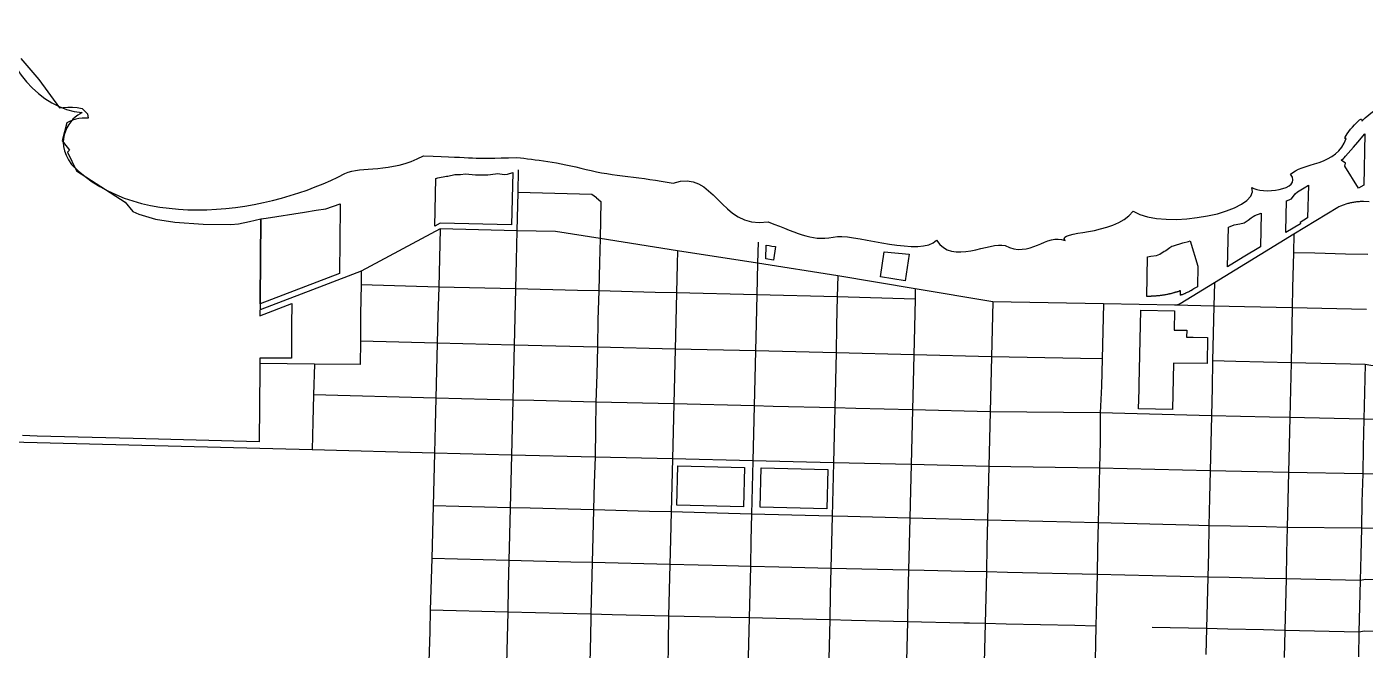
# Model space of a CAD drawing. Extents: x 1 to 394, y 101 to 384.
# Drawn here: x 111.7 to 165.5, y 263.8 to 288.8 of the extents above; entities that cross this region are included whole.
import ezdxf

# ---------------------------------------------------------------- set-up
doc = ezdxf.new("R2010")
doc.units = 0
doc.layers.get('0').update_dxf_attribs({"linetype": 'CONTINUOUS'})

msp = doc.modelspace()

# ---------------------------------------------------------------- linework, layer by layer
at = {"color": 3}
for points in [[(111.486198, 287.543256), (112.20646, 286.704315), (113.0454, 285.558444), (113.180453, 285.578904), (113.372792, 285.595279), (113.565141, 285.595279), (113.75748, 285.574819), (113.945733, 285.542079), (114.170811, 285.316997), (114.187154, 285.149209), (114.084798, 285.153295), (113.953841, 285.149209), (113.822885, 285.132834), (113.696024, 285.104192), (113.569154, 285.067356), (113.446389, 285.018253), (113.331797, 284.960956), (113.143544, 284.236602), (113.204937, 284.171124), (113.446389, 283.864194), (113.356396, 283.786437), (113.720623, 283.037526), (115.676781, 281.777062), (115.979627, 281.396471), (116.233347, 281.285975), (116.896324, 281.08954), (117.677967, 280.966776), (118.815656, 280.884954), (119.91651, 280.872696), (120.223441, 280.901297), (120.673597, 280.999462), (121.119677, 281.097628)], [(164.650442, 283.221651), (164.674957, 283.344425), (164.503079, 283.463104), (164.597158, 283.532679), (164.617588, 283.549053), (164.674894, 283.614532), (164.990008, 283.978755), (165.170078, 284.187467), (165.452452, 284.514859), (165.407403, 282.460478), (165.19869, 282.333608), (164.650316, 283.221662)], [(128.105327, 280.807134), (128.154462, 282.722381), (128.236284, 282.746896), (128.584147, 282.816461), (128.637368, 282.816461), (128.915646, 282.877853), (129.005639, 282.890111), (129.140692, 282.88592), (129.341213, 282.906349), (129.746362, 282.869472), (130.155607, 282.865281), (130.233342, 282.869472), (130.54437, 282.910435), (130.642535, 282.922693), (130.896266, 282.881729), (131.031309, 282.893987), (131.235926, 282.959465), (131.182705, 280.855976), (128.330311, 280.92554), (128.105223, 280.806862)], [(162.857969, 280.958552), (162.86216, 280.905331), (162.281048, 280.549296), (162.281048, 280.606603), (162.309648, 281.822038), (162.407814, 281.871173), (162.489635, 281.908051), (162.498017, 281.912241), (162.657616, 282.112773), (162.74761, 282.186423), (163.009523, 282.341936), (163.181401, 282.452432), (163.1528, 281.138769), (162.858148, 280.958698)], [(121.119615, 281.097701), (121.332414, 281.134578), (122.883434, 281.376031), (123.349964, 281.445595), (123.734652, 281.498816), (124.315775, 281.703433), (124.315775, 281.580659), (124.287174, 278.908325), (121.09511, 277.684697), (121.09511, 277.844307), (121.119625, 281.097764), (121.095099, 277.844244), (121.095099, 277.684634), (121.090909, 277.205825), (122.367737, 277.696912), (122.359356, 276.829329), (122.359356, 276.448738), (122.350974, 275.499302), (121.712555, 275.503492), (121.078232, 275.511873), (121.078232, 275.065793), (121.057803, 272.14792), (116.003691, 272.278877), (112.140468, 272.377042), (111.559356, 272.393386)], [(160.570313, 279.55896), (159.936, 279.174272), (159.972878, 280.766213), (160.046528, 280.7989), (160.202042, 280.868464), (160.42713, 280.905341), (160.603094, 280.946305), (160.762704, 281.052704), (160.889564, 281.146784), (160.963214, 281.195918), (161.032779, 281.232796), (161.28651, 281.330961), (161.253823, 279.980473), (160.570386, 279.55896)], [(141.417894, 280.045951), (141.536583, 280.025522), (141.642982, 280.009178), (141.790304, 279.992835), (141.704396, 279.444451), (141.405657, 279.493586), (141.417915, 280.046056)], [(158.04531, 278.032497), (158.049501, 278.212557), (158.024986, 278.204176), (157.984023, 278.187832), (157.963593, 278.183642), (157.939078, 278.175261), (157.918649, 278.166879), (157.89822, 278.162689), (157.877791, 278.154307), (157.853275, 278.150117), (157.832846, 278.141736), (157.812417, 278.137545), (157.787902, 278.129164), (157.767473, 278.124973), (157.747043, 278.116592), (157.722528, 278.112401), (157.702099, 278.108211), (157.68167, 278.099829), (157.657155, 278.095639), (157.636725, 278.091448), (157.61221, 278.087258), (157.591781, 278.078876), (157.571352, 278.074686), (157.546837, 278.070495), (157.526407, 278.066305), (157.501892, 278.062114), (157.460929, 278.053733), (157.436414, 278.049542), (157.415985, 278.045351), (157.39147, 278.041161), (157.37104, 278.03697), (157.346525, 278.03278), (157.326096, 278.03278), (157.301581, 278.028589), (157.281152, 278.024398), (157.256637, 278.020208), (157.236207, 278.020208), (157.211692, 278.016017), (157.191263, 278.011827), (157.170834, 278.011827), (157.146319, 278.007636), (157.125889, 278.007636), (157.101374, 278.003445), (157.080945, 278.003445), (157.05643, 277.999255), (157.031915, 277.999255), (157.011486, 277.995064), (156.966437, 277.995064), (156.941921, 277.990873), (156.876443, 277.990873), (156.851928, 277.986683), (156.696425, 277.986683), (156.729112, 279.570442), (156.860068, 279.603129), (157.089243, 279.63173), (157.220199, 279.68495), (157.396163, 279.799532), (157.441212, 279.824047), (157.461642, 279.836305), (157.621252, 279.950887), (157.703073, 280.000022), (157.764466, 280.020451), (158.145057, 280.135033), (158.374232, 280.196425), (158.43971, 280.216855), (158.746641, 279.197844), (158.730298, 278.375279), (158.603437, 278.297543), (158.587094, 278.285285), (158.546131, 278.26077), (158.525701, 278.252389), (158.464309, 278.215511), (158.44388, 278.20713), (158.402916, 278.182615), (158.382487, 278.174234), (158.362058, 278.161976), (158.341629, 278.153595), (158.321199, 278.141338), (158.280236, 278.124994), (158.259807, 278.112737), (158.218844, 278.096393), (158.194329, 278.084136), (158.112507, 278.051449), (158.087992, 278.043068), (158.047029, 278.026724)], [(146.156893, 279.771759), (147.159529, 279.685851), (146.991747, 278.613641), (145.997293, 278.769154), (146.156893, 279.77179)], [(156.461551, 277.434999), (157.807954, 277.406398), (157.791611, 276.632936), (158.299073, 276.624555), (158.290692, 276.354449), (158.560798, 276.350258), (159.133728, 276.341877), (159.113299, 275.286041), (157.762811, 275.310556), (157.721847, 273.444423), (156.367273, 273.468938), (156.387702, 274.246486), (156.391893, 274.451114), (156.461457, 277.434465)], [(137.861602, 271.17773), (140.542129, 271.112252), (140.501166, 269.536675), (137.824746, 269.602153), (137.861623, 271.17773)], [(141.209212, 271.095908), (143.885632, 271.034516), (143.848754, 269.454853), (141.172324, 269.520332), (141.209201, 271.095898)]]:
    msp.add_lwpolyline(points, dxfattribs=at)
at = {"color": 4}
for points in [[(131.461098, 283.070234), (131.440669, 282.161719)], [(131.440638, 282.161719), (131.40376, 280.627074)], [(134.595877, 281.940727), (134.41171, 282.083962), (131.440638, 282.161698)], [(134.595877, 281.940727), (134.775937, 281.797502), (134.743251, 280.311961)], [(165.616243, 281.78931), (165.391165, 281.7935), (165.264294, 281.7935), (165.22333, 281.78931), (165.186453, 281.78931), (165.14549, 281.785119), (165.108612, 281.780928), (165.067649, 281.776738), (165.030772, 281.772547), (164.993894, 281.764166), (164.952931, 281.755785), (164.916054, 281.751594), (164.879176, 281.743213), (164.838213, 281.734832), (164.801336, 281.722574), (164.764458, 281.714193), (164.727581, 281.701935), (164.690703, 281.693554), (164.617053, 281.669039), (164.580176, 281.652695), (164.543298, 281.640438), (164.506421, 281.624095), (164.473734, 281.611837), (164.400084, 281.57915), (164.367397, 281.562807), (162.599482, 280.482414)], [(128.330416, 280.704831), (125.150619, 278.994201)], [(128.330416, 280.704831), (128.297729, 279.513942)], [(131.403802, 280.627074), (128.330416, 280.70481)], [(131.403802, 280.627074), (131.375201, 279.440281)], [(134.743198, 280.311961), (132.950726, 280.590238), (131.403802, 280.627116)], [(134.743198, 280.311961), (134.718683, 279.354332)], [(137.849324, 279.820873), (134.743198, 280.311961)], [(141.086416, 280.164629), (141.065987, 279.317507)], [(162.600142, 280.483839), (160.664445, 279.297046)], [(162.600142, 280.483839), (162.583798, 279.73902)], [(128.297677, 279.513942), (128.26499, 278.363974)], [(131.375159, 279.440281), (131.346558, 278.286218)], [(137.849324, 279.820873), (137.837066, 279.276586)], [(141.065956, 279.317507), (137.849324, 279.820873)], [(162.583778, 279.73902), (162.551091, 278.327149)], [(163.439092, 279.718559), (162.583778, 279.738988)], [(165.567139, 279.669456), (164.670903, 279.689885), (163.439092, 279.718517)], [(125.150619, 278.994201), (123.652799, 278.425367), (121.095058, 277.447277)], [(125.150619, 278.994201), (125.146429, 278.445828)], [(134.718641, 279.354332), (134.69004, 278.204375)], [(137.837056, 279.276586), (137.808455, 278.126618)], [(141.065956, 279.317507), (141.037355, 278.044765), (141.008701, 276.894808), (140.984144, 275.793954)], [(144.29076, 278.814141), (141.065956, 279.317507)], [(160.664445, 279.297046), (159.408077, 278.531767)], [(125.146533, 278.445828), (125.13019, 277.291764)], [(128.264937, 278.363974), (125.146533, 278.445796)], [(128.264937, 278.363974), (128.236336, 277.214017)], [(131.346506, 278.286218), (128.264937, 278.363953)], [(144.29076, 278.814141), (144.27033, 277.971104)], [(147.400981, 278.290314), (144.29076, 278.814141)], [(159.408077, 278.531767), (158.028936, 277.68873), (158.024745, 277.68454), (158.020554, 277.68454), (158.012173, 277.680349), (158.003792, 277.671968), (157.999601, 277.671968), (157.99122, 277.667777), (157.987029, 277.663586), (157.982839, 277.663586), (157.974458, 277.659396), (157.970267, 277.655205), (157.966076, 277.655205), (157.957695, 277.651015), (157.953504, 277.651015), (157.945123, 277.646824), (157.940933, 277.646824), (157.936742, 277.642633), (157.924484, 277.642633), (157.916103, 277.638443), (157.903846, 277.638443), (157.899655, 277.634252), (157.879226, 277.634252), (157.875035, 277.630062), (157.813643, 277.630062)], [(159.408077, 278.531767), (159.387648, 277.598695)], [(131.346506, 278.286218), (131.317905, 277.13626)], [(133.83878, 278.224835), (131.346506, 278.286228)], [(134.689998, 278.204375), (133.83878, 278.224835)], [(134.689998, 278.204375), (134.661397, 277.050321)], [(136.96128, 278.147079), (134.689998, 278.204385)], [(137.808402, 278.126618), (136.96128, 278.147047)], [(137.808402, 278.126618), (137.783887, 276.97665)], [(141.037302, 278.044765), (137.808402, 278.126587)], [(144.270299, 277.971104), (141.037302, 278.044754)], [(144.270299, 277.971104), (144.241698, 276.821147)], [(147.392799, 277.872887), (144.270299, 277.971052)], [(147.392799, 277.872887), (147.364198, 276.74339)], [(147.400981, 278.290314), (147.3926, 277.872887)], [(150.511203, 277.770583), (147.400981, 278.290314)], [(162.551038, 278.327149), (162.534695, 277.529131)], [(125.130159, 277.291764), (125.125968, 276.800676)], [(150.511203, 277.770583), (150.482602, 276.665633)], [(154.951453, 277.68873), (150.511203, 277.770552)], [(154.951453, 277.68873), (154.926938, 276.58378)], [(157.816136, 277.631434), (154.951453, 277.688741)], [(159.387617, 277.598695), (157.816136, 277.631382)], [(159.387617, 277.598695), (159.338482, 275.392891), (159.313988, 274.324777), (159.289441, 273.191184)], [(160.623523, 277.570052), (159.387617, 277.598653)], [(162.534664, 277.529131), (160.623523, 277.570094)], [(162.534664, 277.529131), (162.485529, 275.319231)], [(165.513929, 277.463652), (162.534664, 277.529131)], [(125.126062, 276.800676), (125.121872, 276.186824)], [(128.236284, 277.214017), (128.207683, 276.109067)], [(131.317863, 277.13626), (131.289262, 276.031311)], [(134.661355, 277.050321), (134.63684, 275.949457)], [(137.783845, 276.97665), (137.755244, 275.871711)], [(144.241656, 276.821147), (144.217141, 275.716197)], [(147.364156, 276.74339), (147.339641, 275.63844)], [(150.48256, 276.665633), (150.458045, 275.56478)], [(154.926906, 276.58378), (154.898305, 275.478841)], [(125.121976, 276.186824), (125.109719, 275.249667)], [(128.207641, 276.109067), (125.121976, 276.186803)], [(128.207641, 276.109067), (128.17904, 275.004118)], [(131.28922, 276.031311), (128.207641, 276.109047)], [(131.28922, 276.031311), (131.264705, 274.926361)], [(134.636798, 275.949457), (131.28922, 276.031279)], [(134.636798, 275.949457), (134.608198, 274.844518)], [(137.755203, 275.871711), (134.636798, 275.949447)], [(137.755203, 275.871711), (137.730687, 274.766761)], [(140.984103, 275.793954), (137.755203, 275.87169)], [(140.984103, 275.793954), (140.959587, 274.689004)], [(144.217099, 275.716197), (140.984103, 275.793933)], [(144.217099, 275.716197), (144.192584, 274.611247), (144.168027, 273.506298)], [(147.339599, 275.63844), (144.217099, 275.716176)], [(123.276304, 275.266031), (121.082779, 275.28646)], [(123.276304, 275.266031), (123.243617, 274.026039)], [(125.109698, 275.249667), (123.276304, 275.26601)], [(147.339599, 275.63844), (147.310998, 274.533491)], [(150.458003, 275.56478), (147.339599, 275.63843)], [(150.458003, 275.56478), (150.433488, 274.45983)], [(154.03067, 275.495205), (150.458003, 275.564769)], [(154.898253, 275.478841), (154.03067, 275.495184)], [(154.898253, 275.478841), (154.873738, 274.377977)], [(162.48556, 275.319231), (160.27566, 275.372452), (159.338503, 275.39286)], [(162.48556, 275.319231), (162.461045, 274.251117)], [(165.464825, 275.253753), (162.48556, 275.319231)], [(165.464825, 275.253753), (165.436224, 274.124256)], [(169.135709, 275.126892), (165.685817, 275.208714), (165.464825, 275.253763)], [(128.178998, 275.004118), (128.150397, 273.903264)], [(131.264663, 274.926361), (131.236062, 273.821411)], [(134.608145, 274.844518), (134.579544, 273.739568)], [(137.730646, 274.766761), (137.702045, 273.665908)], [(140.959546, 274.689004), (140.93503, 273.588151)], [(147.310946, 274.533491), (147.286431, 273.432637)], [(150.433446, 274.45983), (150.404845, 273.35488)], [(154.873696, 274.377977), (154.820475, 273.309863)], [(162.461003, 274.251117), (162.436488, 273.117524)], [(165.436182, 274.124256), (165.411667, 273.047949)], [(123.243565, 274.026039), (123.21905, 272.945646)], [(128.150345, 273.903264), (123.243565, 274.026039)], [(128.150345, 273.903264), (128.121744, 272.818775)], [(131.23601, 273.821411), (128.150345, 273.903233)], [(131.23601, 273.821411), (131.211495, 272.716472), (131.182862, 271.611522)], [(134.579502, 273.739568), (132.087229, 273.800961), (131.23601, 273.821379)], [(134.579502, 273.739568), (134.554987, 272.634618)], [(137.702003, 273.665908), (134.579502, 273.739558)], [(137.702003, 273.665908), (137.673402, 272.560958)], [(140.934999, 273.588151), (137.702003, 273.665887)], [(140.934999, 273.588151), (140.906398, 272.483201)], [(141.688, 273.56769), (140.934999, 273.588119)], [(144.167985, 273.506298), (141.688, 273.56769)], [(144.167985, 273.506298), (144.14347, 272.405444)], [(145.019204, 273.485837), (144.167985, 273.506266)], [(147.286399, 273.432637), (145.019204, 273.485858)], [(147.286399, 273.432637), (147.261884, 272.327687)], [(150.404804, 273.35488), (147.286399, 273.432616)], [(150.404804, 273.35488), (150.380288, 272.254027)], [(154.820496, 273.309863), (150.404804, 273.354912)], [(159.289399, 273.191184), (154.820496, 273.309863)], [(154.820496, 273.309863), (154.820496, 272.172184)], [(159.289399, 273.191184), (159.264884, 272.086234)], [(161.622063, 273.137984), (159.289399, 273.191205)], [(162.436446, 273.117524), (161.622063, 273.137953)], [(162.436446, 273.117524), (162.411931, 272.012574)], [(165.411625, 273.047949), (162.436446, 273.117513)], [(165.411625, 273.047949), (165.38711, 271.930731)], [(169.082499, 272.949732), (165.411625, 273.047897)], [(123.219008, 272.945646), (123.186321, 271.820235)], [(128.121702, 272.818775), (128.093101, 271.693364), (128.039839, 269.569414)], [(134.554945, 272.634618), (134.546564, 271.529668)], [(137.67336, 272.560958), (137.648845, 271.456008)], [(140.906346, 272.483201), (140.881831, 271.374165)], [(123.186269, 271.820235), (108.977466, 272.188548)], [(144.143438, 272.405444), (144.114838, 271.300494)], [(147.261842, 272.327687), (147.233242, 271.226834), (147.208685, 270.191459)], [(150.380247, 272.254027), (150.351646, 271.153173)], [(154.820496, 272.172184), (154.795981, 271.083598)], [(159.264842, 272.086234), (159.240327, 270.981295)], [(162.411899, 272.012574), (162.383299, 270.91172)], [(165.387068, 271.930731), (165.362553, 270.854424)], [(128.093059, 271.693364), (123.186269, 271.820235)], [(131.18281, 271.611522), (128.093059, 271.693343)], [(131.18281, 271.611522), (131.133675, 269.491657)], [(134.546763, 271.529668), (131.18281, 271.61149)], [(134.546763, 271.529668), (134.501714, 270.494293)], [(137.648803, 271.456008), (134.546763, 271.529658)], [(137.648803, 271.456008), (137.599668, 269.327961)], [(140.881799, 271.374165), (137.648803, 271.455987)], [(140.881799, 271.374165), (140.828578, 269.242022), (140.804074, 268.173908)], [(144.114785, 271.300494), (140.881799, 271.374144)], [(144.114785, 271.300494), (144.06565, 269.16018)], [(147.2332, 271.226834), (144.114785, 271.300484)], [(150.351604, 271.153173), (147.2332, 271.226823)], [(150.351604, 271.153173), (150.327089, 270.109616)], [(154.79595, 271.083598), (150.351604, 271.153163)], [(154.79595, 271.083598), (154.771435, 270.015484)], [(159.240285, 270.981295), (154.79595, 271.083651)], [(159.240285, 270.981295), (159.21577, 269.89271)], [(162.383246, 270.91172), (159.240285, 270.981285)], [(162.383246, 270.91172), (162.358731, 269.806771)], [(165.362511, 270.854424), (162.383246, 270.911731)], [(165.362511, 270.854424), (165.33391, 269.737206)], [(169.029299, 270.768485), (165.362511, 270.854393)], [(134.501745, 270.494293), (134.47723, 269.405718)], [(147.208643, 270.191459), (147.180042, 269.078326)], [(150.327047, 270.109616), (150.302532, 269.00057)], [(154.771393, 270.015484), (154.746878, 268.885988)], [(159.215739, 269.89271), (159.191223, 268.775492)], [(162.3587, 269.806771), (162.334185, 268.701831), (162.309627, 267.678724)], [(128.039849, 269.569414), (127.986628, 267.453646)], [(131.133707, 269.491657), (128.039849, 269.569393)], [(131.133707, 269.491657), (131.105106, 268.411264)], [(131.935811, 269.475293), (131.133707, 269.491636)], [(134.477188, 269.405718), (131.935811, 269.475282)], [(134.477188, 269.405718), (134.452673, 268.329422)], [(136.72801, 269.348422), (134.477188, 269.405729)], [(137.599689, 269.327961), (136.72801, 269.348391)], [(137.599689, 269.327961), (137.571088, 268.218926)], [(140.828589, 269.242022), (137.599689, 269.32793)], [(144.065682, 269.16018), (140.828589, 269.242001)], [(165.333868, 269.737206), (165.309353, 268.68136)], [(144.065682, 269.16018), (144.037081, 268.096151)], [(144.691812, 269.143805), (144.065682, 269.160148)], [(147.179989, 269.078326), (144.691812, 269.143805)], [(147.179989, 269.078326), (147.130854, 266.987115)], [(150.30249, 269.00057), (147.179989, 269.078306)], [(150.30249, 269.00057), (150.277975, 267.944734)], [(154.746836, 268.885988), (150.30249, 269.00057)], [(154.746836, 268.885988), (154.722321, 267.846516), (154.697764, 266.811141)], [(158.389066, 268.795952), (154.746836, 268.885946)], [(159.191182, 268.775492), (158.389066, 268.795921)], [(159.191182, 268.775492), (159.166666, 267.699185)], [(160.050582, 268.755031), (159.191182, 268.77546)], [(161.482924, 268.722292), (160.050582, 268.754979)], [(162.334143, 268.701831), (161.482924, 268.72226)], [(165.309311, 268.68136), (162.334143, 268.701789)], [(131.105053, 268.411264), (131.080538, 267.375889)], [(134.452642, 268.329422), (134.428127, 267.294047)], [(137.571046, 268.218926), (137.550617, 267.21629)], [(140.804042, 268.173908), (140.779527, 267.138533), (140.75497, 266.103158)], [(165.309311, 268.68136), (165.284796, 267.596881)], [(168.980196, 268.648621), (165.309311, 268.681308)], [(144.037028, 268.096151), (144.012482, 267.060776), (143.987967, 266.021304)], [(150.277943, 267.944734), (150.253428, 266.917541), (150.204251, 264.842694)], [(159.166625, 267.699185), (159.142109, 266.708827)], [(162.309586, 267.678724), (162.289156, 266.639263)], [(127.986649, 267.453646), (127.929342, 265.378799)], [(131.080507, 267.375889), (127.986649, 267.453625)], [(131.080507, 267.375889), (131.060077, 266.336418)], [(133.576866, 267.314507), (131.080507, 267.3759)], [(134.428085, 267.294047), (133.576866, 267.314476)], [(134.428085, 267.294047), (134.37895, 265.2192)], [(137.550585, 267.21629), (134.428085, 267.294026)], [(137.550585, 267.21629), (137.521984, 266.180915)], [(139.817771, 267.16309), (137.550585, 267.216311)], [(140.779485, 267.138533), (139.817771, 267.163048)], [(141.917174, 267.10988), (140.779485, 267.13848)], [(144.012482, 267.060776), (141.917174, 267.109911)], [(165.284754, 267.596881), (165.264325, 266.573785)], [(147.130886, 266.987115), (144.012482, 267.060776)], [(147.130886, 266.987115), (147.106371, 265.947644)], [(147.761112, 266.974837), (147.130886, 266.987095)], [(149.393985, 266.933916), (147.761112, 266.974879)], [(150.253386, 266.917541), (149.393985, 266.933884)], [(151.100508, 266.89708), (150.253386, 266.917509)], [(154.697732, 266.811141), (151.100508, 266.897049)], [(154.697732, 266.811141), (154.677303, 265.812591)], [(159.142068, 266.708827), (154.697732, 266.811183)], [(159.142068, 266.708827), (159.117552, 265.669356)], [(159.997382, 266.688367), (159.142068, 266.708796)], [(161.429724, 266.655627), (159.997382, 266.688314)], [(162.289125, 266.639263), (161.429724, 266.655606)], [(162.289125, 266.639263), (162.23999, 264.564416)], [(165.264294, 266.573785), (162.289125, 266.639263)], [(165.264294, 266.573785), (165.235693, 265.534313)], [(168.926996, 266.528767), (165.485286, 266.610589), (165.264294, 266.573711)], [(131.060046, 266.336418), (131.035531, 265.296957)], [(137.521932, 266.180915), (137.497417, 265.145529)], [(140.754928, 266.103158), (140.730413, 265.067783)], [(143.987925, 266.021304), (143.96341, 264.985929)], [(147.106329, 265.947644), (147.081814, 264.916355)], [(154.677261, 265.812591), (154.652746, 264.740391)], [(159.117521, 265.669356), (159.093006, 264.638077)], [(165.235651, 265.534313), (165.211136, 264.498938)], [(127.929363, 265.378799), (127.908934, 264.527581)], [(131.035489, 265.296957), (127.929363, 265.378778)], [(131.035489, 265.296957), (131.010974, 264.265667)], [(134.378971, 265.2192), (131.035489, 265.296936)], [(134.378971, 265.2192), (134.354456, 264.216564), (134.346043, 263.934179)], [(135.234286, 265.198739), (134.378971, 265.219168)], [(137.497385, 265.145529), (135.234286, 265.19875)], [(137.497385, 265.145529), (137.485128, 264.056954)], [(139.993745, 265.084147), (137.497385, 265.145539)], [(140.730371, 265.067783), (139.993745, 265.084126)], [(140.730371, 265.067783), (140.705856, 264.028311)], [(143.963368, 264.985929), (140.730371, 265.067751)], [(143.963368, 264.985929), (143.938853, 263.950554)], [(144.835047, 264.965469), (143.963368, 264.985898)], [(147.081772, 264.916355), (144.835047, 264.965469)], [(127.908892, 264.527581), (127.876206, 263.303953)], [(147.081772, 264.916355), (147.057257, 263.872797)], [(149.344871, 264.863155), (147.081772, 264.916376)], [(149.574046, 264.859069), (149.344871, 264.86326)], [(151.051405, 264.822233), (150.204272, 264.842663), (149.574046, 264.859038)], [(150.204272, 264.842694), (150.179757, 263.799137)], [(153.801496, 264.760851), (151.051405, 264.822244)], [(154.652714, 264.740391), (153.801496, 264.76082)], [(154.652714, 264.740391), (154.603579, 262.66963)], [(159.092964, 264.638077), (156.911718, 264.687212)], [(159.092964, 264.638077), (159.068449, 263.598605)], [(159.948268, 264.617616), (159.092964, 264.638045)], [(161.38061, 264.584877), (159.948268, 264.617564)], [(162.240011, 264.564416), (161.38061, 264.584846)], [(162.240011, 264.564416), (162.215496, 263.479927)], [(165.211094, 264.498938), (162.240011, 264.564416)], [(165.211094, 264.498938), (165.190665, 263.50857)], [(168.877882, 264.45392), (165.436182, 264.539828), (165.211094, 264.498865)], [(131.010932, 264.265667), (130.986417, 263.22211)], [(134.346232, 263.934179), (134.329888, 263.144353), (134.301266, 262.076239)], [(137.485107, 264.056954), (137.464678, 263.070693)], [(140.705825, 264.028311), (140.68131, 262.988839)], [(143.938811, 263.950554), (143.91021, 262.911083), (143.889739, 261.842968)], [(147.057225, 263.872797), (147.03271, 262.841518)], [(150.179726, 263.799137), (150.15521, 262.767847)]]:
    msp.add_lwpolyline(points, dxfattribs=at)
at = {"color": 1}
for points in [[(110.585237, 288.820124), (110.862865, 287.417545), (112.211583, 285.488441), (113.957393, 285.370285)], [(165.32402, 285.022664), (166.068976, 285.769935), (166.878539, 286.094558), (168.042158, 285.693644)], [(113.957393, 285.370285), (113.484482, 285.175971), (112.764032, 284.277666), (113.523245, 283.291435)], [(164.693752, 284.331171), (164.424348, 284.213679), (165.447602, 285.444099), (165.32402, 285.022664)], [(162.468745, 282.892279), (162.84458, 283.330727), (164.392593, 283.247109), (164.693752, 284.331171)], [(113.523245, 283.291435), (116.258617, 280.458988), (121.615658, 281.387011), (124.499261, 282.924233)], [(124.499261, 282.924233), (125.190629, 283.245119), (126.282651, 282.912604), (127.659331, 283.633318)], [(127.659331, 283.633318), (129.857926, 283.572963), (129.44272, 283.487129), (131.404546, 283.571811)], [(131.404546, 283.571811), (132.133566, 283.478957), (133.052002, 283.391585), (134.181876, 283.088568)], [(134.181876, 283.088568), (135.285684, 282.80985), (136.400649, 282.791767), (137.674439, 282.530692)], [(137.674439, 282.530692), (139.358574, 283.145665), (139.510703, 280.691903), (141.488181, 280.979746)], [(160.917903, 282.36751), (161.268805, 282.089179), (162.978649, 282.236375), (162.468745, 282.892279)], [(156.145872, 281.407932), (157.403622, 280.620903), (161.272681, 281.372731), (160.917903, 282.36751)], [(153.416368, 280.230359), (153.077389, 280.66765), (155.344533, 280.373793), (156.145872, 281.407932)], [(141.488181, 280.979746), (142.799026, 280.48892), (143.309904, 280.167552), (144.272488, 280.397774)], [(151.003831, 280.027952), (151.999657, 279.499673), (152.669066, 280.537081), (153.416368, 280.230359)], [(144.272488, 280.397774), (145.158112, 280.439994), (147.637227, 279.585696), (148.257616, 280.241883)], [(148.257616, 280.241883), (148.870965, 279.213433), (150.390524, 280.215273), (151.003831, 280.027952)]]:
    msp.add_open_spline(points, degree=3, dxfattribs=at)

doc.saveas('drawing.dxf')
